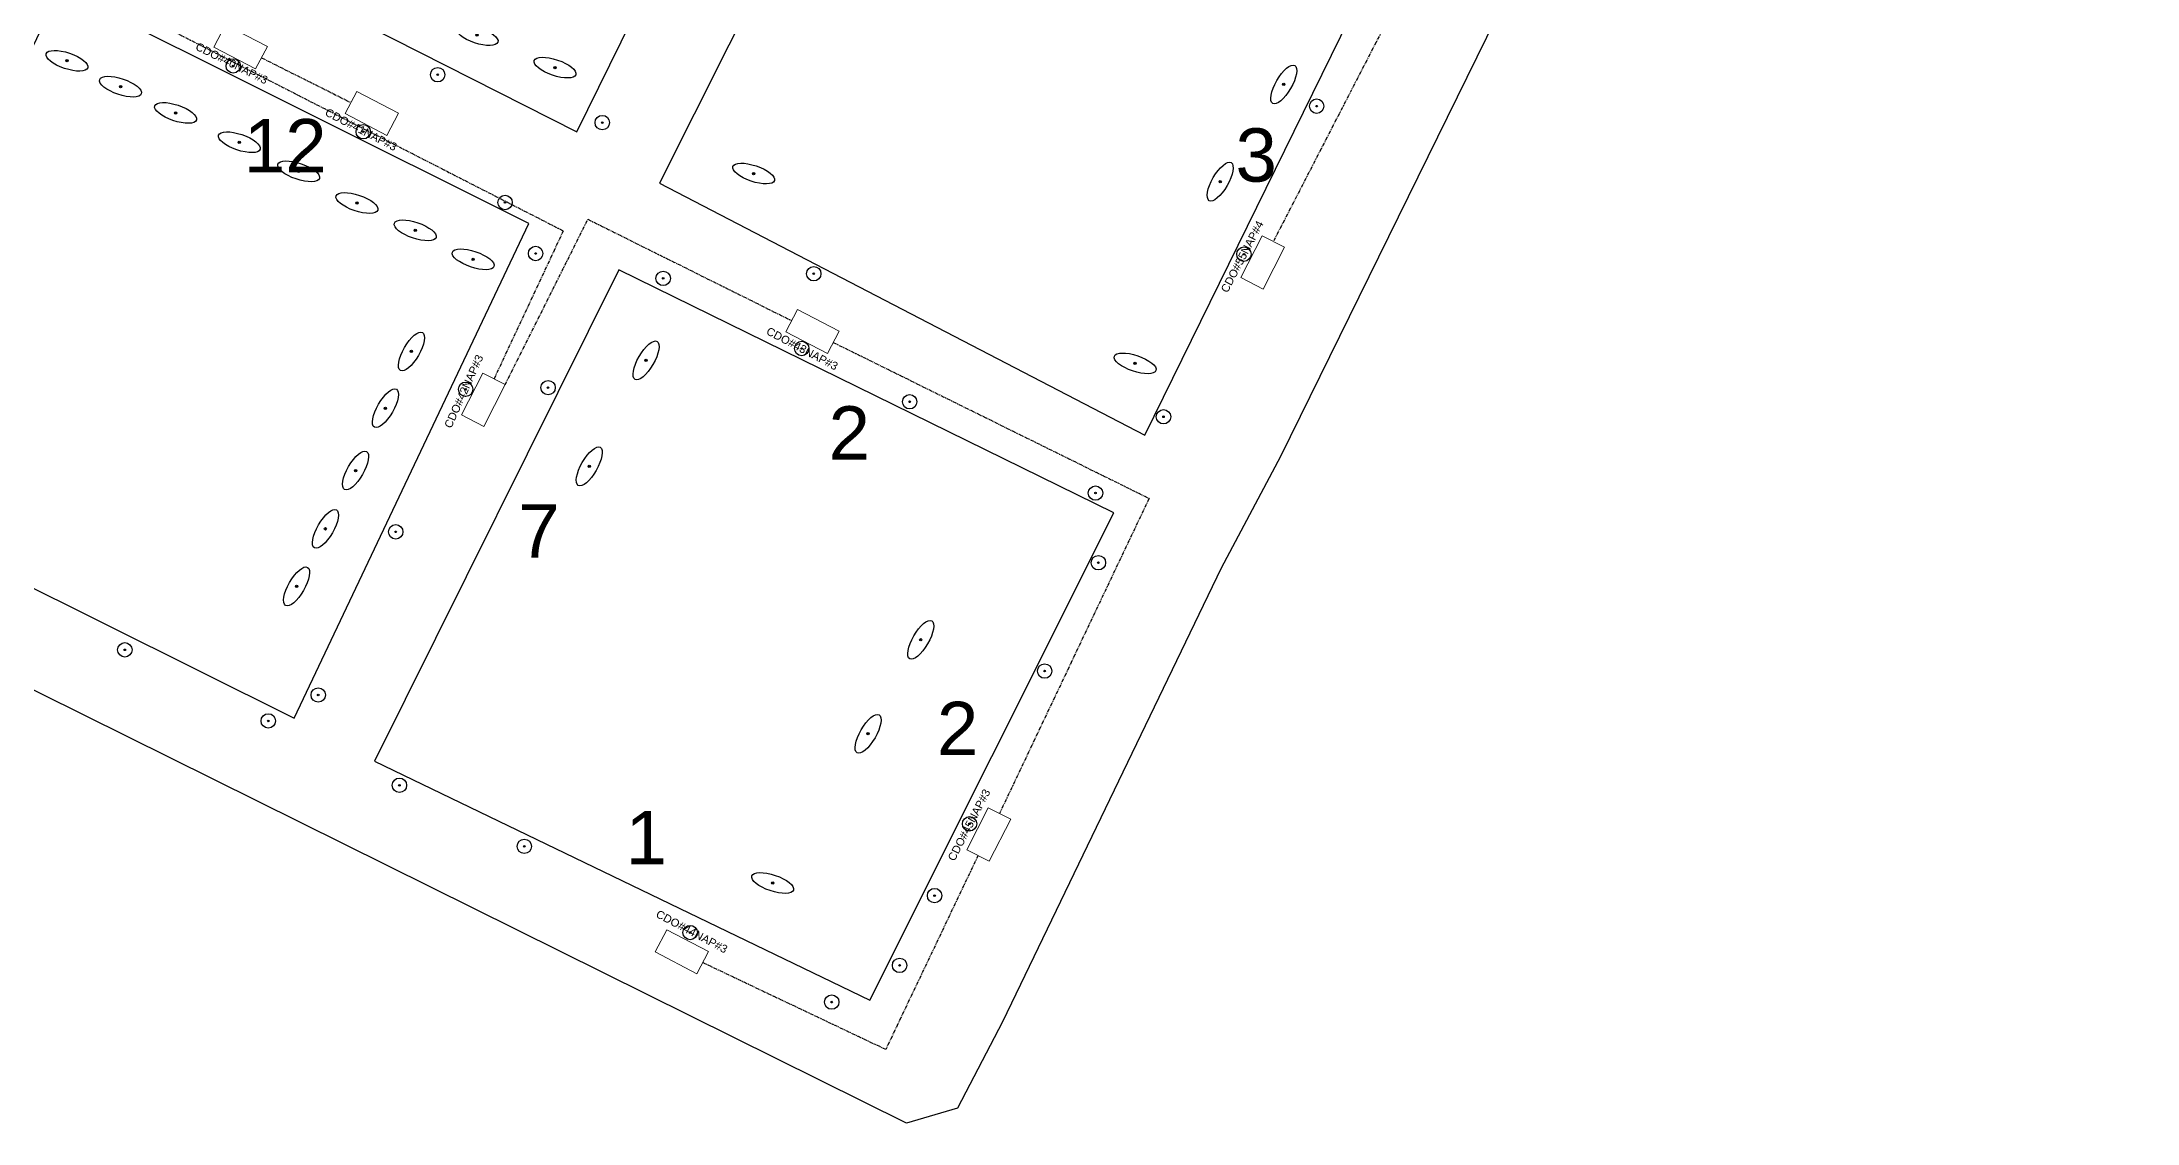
# Model space of a CAD drawing. Header units: metres. Extents: x 401117 to 403455, y 6344775 to 6346412.
# Drawn here: x 402376 to 402768.8, y 6344920 to 6345122.7 of the extents above; entities that cross this region are included whole.
import ezdxf
from ezdxf.enums import TextEntityAlignment as Align

# ---------------------------------------------------------------- set-up
doc = ezdxf.new("R2010")
doc.units = ezdxf.units.M
doc.header["$MEASUREMENT"] = 0
doc.linetypes.add('PHANTOM2', pattern=[1.25, 0.625, -0.125, 0.125, -0.125, 0.125, -0.125])
for name, color, linetype, lineweight in [('CDO', 10, 'Continuous', 20), ('Fibra_CDO_a_CDO', 12, 'PHANTOM2', 30), ('Fibra_NAP_a_CDO', 52, 'PHANTOM2', 30)]:
    doc.layers.add(name, color=color, linetype=linetype, lineweight=lineweight)
for name, color, linetype in [('CDO_name', 1, 'Continuous'), ('HP_por_cuadra', 4, 'Continuous'), ('Manzanas', 7, 'Continuous'), ('Postes', 5, 'Continuous'), ('Propiedades_Servicio', 104, 'Continuous')]:
    doc.layers.add(name, color=color, linetype=linetype)
doc.layers.get('0').off()
doc.styles.get("Standard").update_dxf_attribs({"font": 'arial.ttf'})

# ---------------------------------------------------------------- blocks, each defined once
blk = doc.blocks.new('Postes')
at = {"layer": 'Postes'}
for radius in [1.35, 0.15]:
    blk.add_circle((0, 0), radius, dxfattribs=at)
blk = doc.blocks.new('HP')
blk.add_point((0, 0))
at = {"layer": 'Propiedades_Servicio'}
blk.add_circle((0, 0), 0.219, dxfattribs=at)
blk.add_ellipse((0, 0), major_axis=(2.06, 3.57), ratio=0.36506, dxfattribs=at)
blk = doc.blocks.new('HP_contador')
at = {"layer": 'HP_por_cuadra'}
blk.add_attdef('8', (-3.87, -5.87), '', height=10, dxfattribs=at)
blk = doc.blocks.new('CDO')
at = {"layer": 'CDO'}
blk.add_lwpolyline([(-4.34, 2.51), (4.48, 2.35), (4.39, -2.37), (-4.43, -2.2)], close=True, dxfattribs=at)
at = {"layer": 'CDO', "color": 7, "flags": 2}
blk.add_attdef('CDO', (-3.67, -1.17), '', height=2.5, rotation=359.5887, dxfattribs=at)
blk = doc.blocks.new('ACMAP_ANN_TEMPLATE_NAME_CAJA_CDO')
at = {"layer": 'CDO_name'}
blk.add_attdef('NAME_CDO', text='', height=1.5, dxfattribs=at).set_placement((0, 0), align=Align.TOP_CENTER)

msp = doc.modelspace()

# ---------------------------------------------------------------- linework, layer by layer
at = {"layer": 'Fibra_CDO_a_CDO'}
for points in [[(402602.86, 6345157.94), (402635.86, 6345141.57), (402606.87, 6345085.33)], [(402417.15, 6345119.78), (402433.9, 6345111.39)], [(402462.85, 6345058.51), (402478.35, 6345089.49), (402516.54, 6345070.5)], [(402524.36, 6345066.41), (402583.57, 6345037.17), (402555.52, 6344978.09)], [(402551.51, 6344970.23), (402534.19, 6344933.84), (402499.88, 6344950.13)]]:
    msp.add_lwpolyline(points, dxfattribs=at)
at = {"layer": 'Fibra_NAP_a_CDO'}
msp.add_lwpolyline([(402361.74, 6345144.63), (402473.74, 6345087.32), (402460.75, 6345059.59)], dxfattribs=at)
at = {"layer": 'Manzanas'}
for p, q in [((402768.82, 6345371.61), (402608.22, 6345045.05)), ((402538.1, 6344920.05), (402210.23, 6345082.68)), ((402556.06, 6344939.01), (402547.68, 6344922.87)), ((402547.68, 6344922.87), (402538.1, 6344920.05))]:
    msp.add_line(p, q, dxfattribs=at)
for points in [[(402519.79, 6345194.28), (402432.06, 6345238.82), (402387.55, 6345150.87), (402476.28, 6345105.91), (402519.79, 6345194.28)], [(402491.76, 6345096.24), (402582.79, 6345049.03), (402628.26, 6345141.67), (402537.25, 6345186.87), (402491.76, 6345096.24)], [(402423.25, 6344995.95), (402467.3, 6345088.73), (402379.5, 6345132.58), (402333.79, 6345040.55), (402423.25, 6344995.95)], [(402484.18, 6345080), (402438.36, 6344987.93), (402531.23, 6344943.07), (402576.94, 6345034.48), (402484.18, 6345080)], [(402608.22, 6345045.05), (402597.11, 6345024.09), (402556.06, 6344939.01)]]:
    msp.add_lwpolyline(points, dxfattribs=at)

# ---------------------------------------------------------------- block references
at = {"layer": 'CDO'}
for p, rotation in [((402413.19, 6345121.77), 333.4595966738368), ((402437.76, 6345109.29), 333.4595966738368), ((402604.91, 6345081.35), 63.90027198787766), ((402520.4, 6345068.4), 333.4595966738368), ((402458.8, 6345055.61), 63.98642247090678), ((402553.57, 6344974.1), 63.98642247090678), ((402495.91, 6344952.12), 333.4595966738368)]:
    msp.add_blockref('CDO', p, dxfattribs=dict(at, rotation=rotation))
at = {"layer": 'CDO_name'}
for p, rotation, values in [((402411.91, 6345119.41), 333.4596736867736, {'NAME_CDO': 'CDO#40NAP#3'}), ((402436.17, 6345106.98), 332.5199506001019, {'NAME_CDO': 'CDO#41NAP#3'}), ((402600.36, 6345082.84), 62.46261197064683, {'NAME_CDO': 'CDO#55NAP#4'}), ((402518.88, 6345065.91), 332.1282707174217, {'NAME_CDO': 'CDO#43NAP#3'}), ((402454.39, 6345057.54), 65.7228381843386, {'NAME_CDO': 'CDO#42NAP#3'}), ((402549.15, 6344976.28), 62.62487834790151, {'NAME_CDO': 'CDO#45NAP#3'}), ((402498.19, 6344956.62), 332.0239912678592, {'NAME_CDO': 'CDO#44NAP#3'})]:
    msp.add_blockref('ACMAP_ANN_TEMPLATE_NAME_CAJA_CDO', p, dxfattribs=dict(at, rotation=rotation)).add_auto_attribs(values)
at = {"layer": 'Manzanas'}
for p in [(402411.85, 6345118.25), (402450.19, 6345116.6), (402436.23, 6345105.91), (402492.46, 6345078.41), (402520.7, 6345079.29), (402518.44, 6345065.27), (402538.68, 6345055.28), (402573.53, 6345038.16), (402391.53, 6345008.78), (402418.42, 6344995.45), (402443.02, 6344983.38), (402466.43, 6344971.93), (402497.53, 6344955.77), (402524.07, 6344942.73)]:
    msp.add_blockref('Postes', p, dxfattribs=at)
at = {"layer": 'Manzanas', "rotation": 180.0699772255586}
msp.add_blockref('Postes', (402462.82, 6345092.64), dxfattribs=at)
at = {"layer": 'Postes'}
for p in [(402614.99, 6345110.7), (402481.05, 6345107.62), (402468.55, 6345083.08), (402601.35, 6345082.95), (402455.44, 6345057.62), (402470.89, 6345057.93), (402586.27, 6345052.47), (402442.32, 6345030.9), (402574.07, 6345025.11), (402563.99, 6345004.8), (402427.79, 6345000.31), (402549.91, 6344976.15), (402543.35, 6344962.7), (402536.8, 6344949.61)]:
    msp.add_blockref('Postes', p, dxfattribs=at)
at = {"layer": 'Propiedades_Servicio', "rotation": 281.2153719011788}
for p in [(402457.58, 6345124.02), (402380.69, 6345119.21), (402472.18, 6345117.93), (402390.72, 6345114.36), (402401.04, 6345109.44), (402412.99, 6345103.94), (402424.12, 6345098.48), (402509.43, 6345098.07), (402435.04, 6345092.55), (402445.97, 6345087.42), (402456.84, 6345081.99), (402580.96, 6345062.48), (402513, 6344965.06)]:
    msp.add_blockref('HP', p, dxfattribs=at)
at = {"layer": 'Propiedades_Servicio'}
for p in [(402608.81, 6345114.77), (402596.9, 6345096.55), (402445.27, 6345064.71), (402489.25, 6345063.03), (402440.4, 6345054.08), (402478.61, 6345043.17), (402434.79, 6345042.39), (402429.15, 6345031.46), (402423.73, 6345020.66), (402540.75, 6345010.65), (402530.88, 6344993.03)]:
    msp.add_blockref('HP', p, dxfattribs=at)
for p, values in [((402417.7, 6345104.16), {'8': '12'}), ((402603.64, 6345102.42), {'8': '3'}), ((402527.35, 6345050.31), {'8': '2'}), ((402469.15, 6345031.95), {'8': '7'}), ((402547.66, 6344994.9), {'8': '2'}), ((402489.29, 6344974.44), {'8': '1'})]:
    msp.add_blockref('HP_contador', p, dxfattribs=at).add_auto_attribs(values)

doc.saveas('drawing.dxf')
